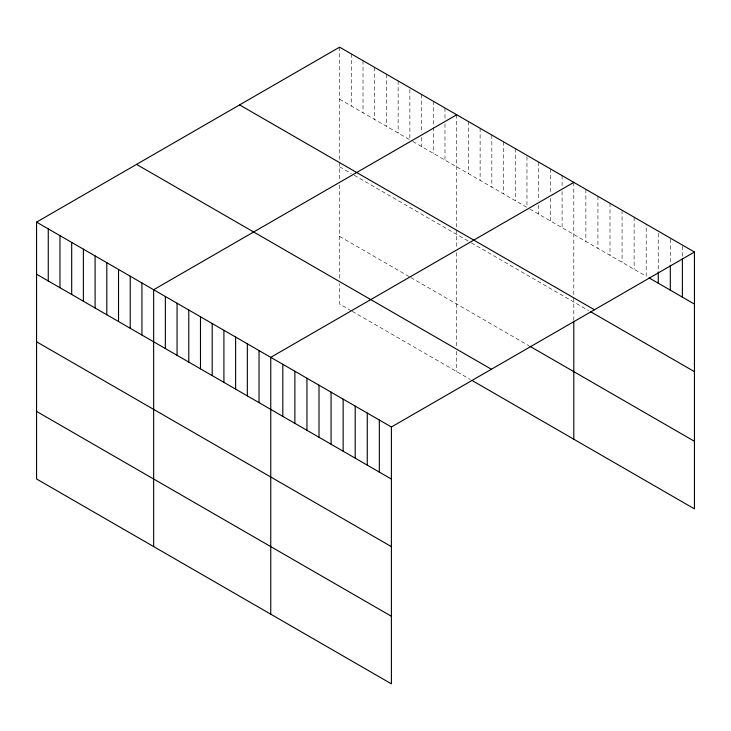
<?xml version="1.0" encoding="UTF-8"?>
<svg xmlns="http://www.w3.org/2000/svg" width="731" height="731" viewBox="0 0 731 731"><rect width="100%" height="100%" fill="white"/><g stroke="black" fill="none" stroke-linecap="round" stroke-linejoin="round"><path stroke-width="0.55" stroke-dasharray="3.65 2.74" d="M339.604 99.233L409.863 139.795L409.863 87.72M412.787 141.485L526.96 207.403L526.96 155.328M529.893 209.093L646.195 276.236L646.195 224.17M339.604 166.805L351.309 173.567M354.243 175.257L468.416 241.175M471.34 242.866L588.647 310.593M339.604 236.433L409.863 276.994M410.84 277.561L528.915 345.726M351.309 310.766L339.604 304.005L339.604 283.729M352.287 311.333L470.362 379.499M682.388 246.192L682.388 257.513M670.318 239.229L670.318 264.138M658.256 233.399L658.256 270.753M634.124 217.198L634.124 269.273M622.063 210.236L622.063 262.31M609.992 203.273L609.992 255.338M597.931 196.301L597.931 248.376M585.869 189.338L585.869 241.413M573.798 182.375L573.798 296.393M573.798 297.517L573.798 320.233M562.093 175.614L562.093 186.935M562.093 191.458L562.093 227.688M550.379 168.852L550.379 193.752M550.379 198.284L550.379 220.926M538.674 162.09L538.674 200.577M538.674 205.109L538.674 214.165M515.254 148.567L515.254 200.641M503.54 141.814L503.54 193.879M491.835 135.052L491.835 187.118M480.121 128.291L480.121 180.356M468.416 121.529L468.416 173.594M456.701 114.767L456.701 228.785M456.701 229.909L456.701 248.339M456.701 252.624L456.701 346.832M456.701 351.337L456.701 371.613M444.987 108.005L444.987 119.327M444.987 123.85L444.987 160.08M433.282 101.243L433.282 126.152M433.282 127.276L433.282 153.318M421.568 94.482L421.568 132.969M421.568 137.501L421.568 146.556M398.148 80.967L398.148 133.033M386.443 74.206L386.443 126.271M374.729 67.444L374.729 119.509M363.024 60.682L363.024 112.748M351.309 53.92L351.309 105.995M339.604 47.159L339.604 161.176M339.604 162.3L339.604 180.731M339.604 185.016L339.604 279.224"/><path stroke-width="1.1" d="M36.55 222.123L391.396 426.995L391.396 683.841L36.55 478.969L36.55 222.123L339.604 47.159L694.45 252.031L694.45 508.877L472.317 380.623M456.701 114.767L153.647 289.732L153.647 546.578M573.798 182.375L270.753 357.34L270.753 614.186M391.396 426.995L694.45 252.031M648.973 277.844L694.45 304.096M239.594 104.898L594.44 309.77M590.511 311.662L694.45 371.677M529.893 346.293L694.45 441.296M136.56 164.384L491.406 369.256M36.55 274.198L391.396 479.061M36.55 341.77L391.396 546.642M36.55 411.398L391.396 616.26M682.388 258.646L682.388 297.133M670.318 265.262L670.318 290.17M658.256 271.886L658.256 283.208M573.798 321.302L573.798 439.221M379.334 420.033L379.334 472.098M367.273 413.061L367.273 465.135M355.202 406.098L355.202 458.173M343.141 399.135L343.141 451.201M331.079 392.163L331.079 444.238M319.008 385.2L319.008 437.275M306.947 378.238L306.947 430.303M294.876 371.266L294.876 423.34M282.815 364.303L282.815 416.378M259.039 350.578L259.039 402.653M247.334 343.817L247.334 395.891M235.62 337.055L235.62 389.13M223.914 330.293L223.914 382.368M212.2 323.531L212.2 375.606M200.486 316.77L200.486 368.844M188.781 310.017L188.781 362.083M177.066 303.255L177.066 355.321M165.361 296.494L165.361 348.559M141.942 282.97L141.942 335.045M130.228 276.208L130.228 328.283M118.523 269.447L118.523 321.521M106.808 262.685L106.808 314.759M95.103 255.932L95.103 307.998M83.389 249.17L83.389 301.236M71.684 242.409L71.684 294.474M59.969 235.647L59.969 287.712M48.264 228.885L48.264 280.96"/></g></svg>
